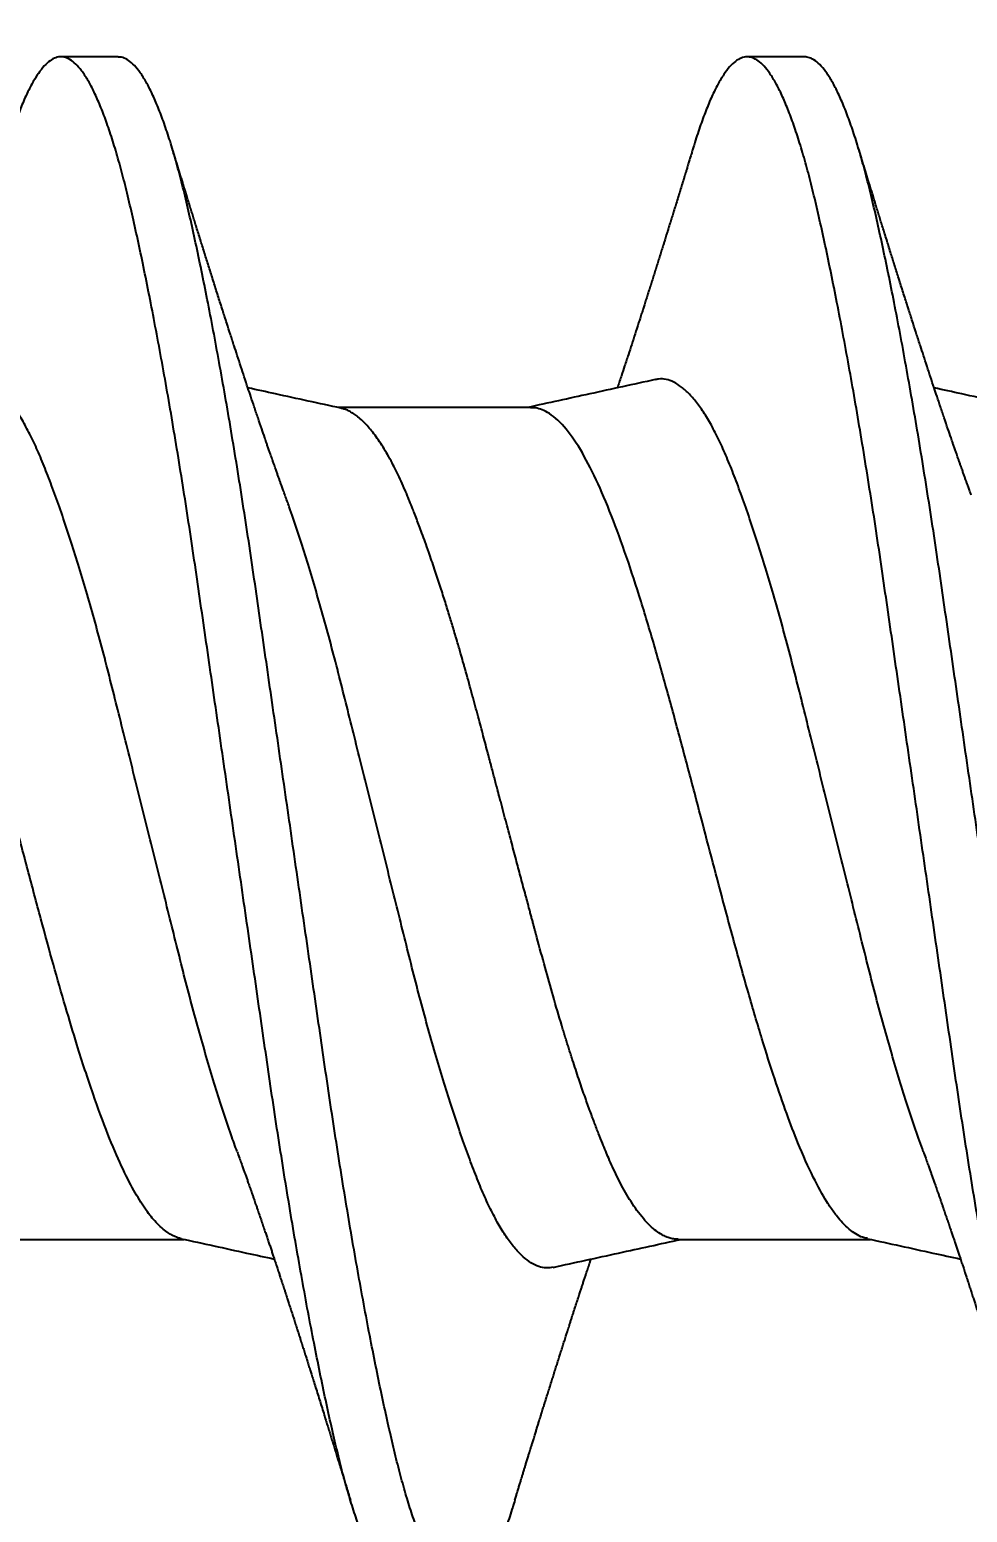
# Model space of a CAD drawing. Header units: millimetres. Extents: x 0.9 to 40.8, y 0.9 to 31.3.
# Drawn here: x 29.089 to 31.535, y 13.148 to 17.016 of the extents above; entities that cross this region are included whole.
import ezdxf

# ---------------------------------------------------------------- set-up
doc = ezdxf.new("R2010")
doc.units = ezdxf.units.MM
doc.header["$LTSCALE"] = 0.14931
doc.linetypes.add('SLD-Solid', pattern=[0])
doc.styles.add('SLDTEXTSTYLE0', font='ARIAL.TTF', dxfattribs={"width": 0.948})
doc.dimstyles.new('SLDDIMSTYLE0', dxfattribs={"dimtxt": 0.460171, "dimasz": 0.460171, "dimexe": 0, "dimexo": 0.0625, "dimgap": 0.115043, "dimtad": 0, "dimtih": 1, "dimtoh": 1, "dimdec": 4, "dimrnd": 1e-09, "dimzin": 12, "dimdsep": 46, "dimtxsty": 'SLDTEXTSTYLE0', "dimsah": 1, "dimcen": 0.09, "dimadec": 0, "dimazin": 3, "dimtfac": 1, "dimtdec": 4, "dimtofl": 0, "dimtmove": 0, "dimatfit": 3, "dimfxl": 0, "dimfrac": 2, "dimtolj": 1, "dimtzin": 12, "dimarcsym": 0})

# ---------------------------------------------------------------- blocks, each defined once
blk = doc.blocks.new('_D_1')
at = {"color": 7, "linetype": 'SLD-Solid', "lineweight": 0}
for p, q in [((21.9754, 18.9196), (21.9754, 20.1754)), ((33.9754, 16.5046), (33.9754, 20.1754)), ((21.9754, 19.9383), (27.0968, 19.9383)), ((33.9754, 19.9383), (28.8526, 19.9383))]:
    blk.add_line(p, q, dxfattribs=at)
at = {"color": 7, "linetype": 'SLD-Solid', "lineweight": 18}
for points in [[(21.9754, 19.9383), (22.4355, 19.8675), (22.4355, 20.0091)], [(33.9754, 19.9383), (33.5152, 20.0091), (33.5152, 19.8675)]]:
    blk.add_solid(points, dxfattribs=at)
at = {"color": 7, "linetype": 'SLD-Solid', "lineweight": 18, "insert": (27.0968, 20.1961), "char_height": 0.47406, "attachment_point": 1, "style": 'SLDTEXTSTYLE0'}
blk.add_mtext('12mm', dxfattribs=at)

msp = doc.modelspace()

# ---------------------------------------------------------------- linework, layer by layer
at = {"color": 7, "linetype": 'SLD-Solid', "lineweight": 25}
for p, q in [((29.32009, 16.94555), (29.17093, 16.94555)), ((31.1101, 16.94555), (30.96093, 16.94555)), ((30.39611, 16.03055), (29.89345, 16.03055)), ((28.99066, 13.86055), (29.49258, 13.86055)), ((30.78066, 13.86055), (31.28258, 13.86055))]:
    msp.add_line(p, q, dxfattribs=at)
for points, knots in [([(30.06594, 12.94605), (30.06481, 12.9459), (30.0588, 12.9451), (30.04782, 12.94916), (30.03279, 12.95854), (30.01753, 12.97409), (30.00209, 12.99524), (29.98654, 13.0221), (29.97095, 13.05456), (29.95538, 13.09247), (29.9399, 13.13565), (29.92458, 13.18388), (29.90949, 13.23689), (29.89465, 13.29441), (29.88012, 13.35642), (29.8653, 13.42297), (29.85022, 13.49419), (29.83491, 13.56991), (29.81944, 13.64985), (29.80388, 13.7337), (29.78828, 13.8211), (29.77273, 13.91169), (29.75728, 14.00505), (29.74201, 14.10076), (29.72697, 14.19837), (29.71221, 14.29758), (29.69767, 14.39849), (29.68278, 14.5012), (29.66764, 14.60577), (29.65228, 14.71178), (29.63679, 14.8188), (29.62121, 14.92637), (29.60562, 15.03403), (29.59008, 15.1413), (29.57467, 15.24772), (29.55945, 15.35286), (29.54446, 15.45626), (29.5298, 15.55779), (29.51519, 15.6576), (29.50024, 15.75578), (29.48504, 15.85222), (29.46965, 15.94646), (29.45413, 16.03808), (29.43854, 16.12667), (29.42296, 16.21182), (29.40745, 16.29319), (29.39207, 16.37045), (29.3769, 16.4433), (29.36198, 16.51151), (29.3474, 16.57513), (29.3327, 16.63424), (29.31768, 16.68888), (29.30244, 16.73884), (29.28701, 16.78385), (29.27146, 16.82367), (29.25587, 16.85808), (29.2403, 16.88695), (29.22481, 16.91015), (29.20948, 16.92764), (29.19437, 16.93941), (29.17951, 16.94551), (29.16498, 16.94601), (29.15019, 16.94093), (29.13512, 16.93018), (29.11982, 16.91372), (29.10436, 16.89154), (29.0888, 16.86368), (29.0732, 16.83029), (29.05765, 16.79129), (29.04356, 16.75161), (29.03473, 16.72268), (29.03101, 16.71048)], [0, 0, 0, 0, 0.0033826, 0.0179274, 0.0325729, 0.0472982, 0.0620822, 0.076903, 0.0917382, 0.1065656, 0.1213628, 0.1361078, 0.1507792, 0.165356, 0.1798458, 0.1944161, 0.2090822, 0.2238233, 0.2386179, 0.2534441, 0.2682795, 0.2831018, 0.2978887, 0.3126183, 0.3272693, 0.3418209, 0.3563154, 0.3709101, 0.3855957, 0.4003514, 0.4151554, 0.4299857, 0.44482, 0.459636, 0.4744114, 0.4891244, 0.5037539, 0.5182792, 0.5327911, 0.5474091, 0.5621131, 0.5768821, 0.5916943, 0.6065276, 0.6213596, 0.636168, 0.6509306, 0.6656259, 0.6802327, 0.6947345, 0.7092728, 0.7239128, 0.7386341, 0.7534152, 0.7682344, 0.7830694, 0.7978978, 0.8126974, 0.8274462, 0.8421225, 0.8567055, 0.871196, 0.88576, 0.9004211, 0.9151584, 0.9299504, 0.9447753, 0.9596108, 0.9744345, 0.9892241, 1, 1, 1, 1]), ([(30.35502, 13.18074), (30.35312, 13.17429), (30.34613, 13.15064), (30.33389, 13.11501), (30.31837, 13.07401), (30.30278, 13.0387), (30.2872, 13.00883), (30.2717, 12.98463), (30.25633, 12.96613), (30.24118, 12.95335), (30.22627, 12.94626), (30.21171, 12.94478), (30.19698, 12.94888), (30.18195, 12.95862), (30.16669, 12.97407), (30.15125, 12.99525), (30.13571, 13.02211), (30.12011, 13.05457), (30.10454, 13.09248), (30.08907, 13.13567), (30.07375, 13.1839), (30.05865, 13.23691), (30.04381, 13.29442), (30.02928, 13.35643), (30.01446, 13.42299), (29.99938, 13.49422), (29.98407, 13.56993), (29.9686, 13.64987), (29.95304, 13.73372), (29.93745, 13.82113), (29.92189, 13.91172), (29.90645, 14.00508), (29.89117, 14.10079), (29.87613, 14.1984), (29.86138, 14.29761), (29.84683, 14.39852), (29.83194, 14.50123), (29.8168, 14.6058), (29.80145, 14.71181), (29.78595, 14.81884), (29.77037, 14.92641), (29.75478, 15.03406), (29.73925, 15.14133), (29.72383, 15.24776), (29.70861, 15.35289), (29.69363, 15.45629), (29.67897, 15.55782), (29.66435, 15.65763), (29.6494, 15.75581), (29.6342, 15.85225), (29.61881, 15.94649), (29.60329, 16.03811), (29.5877, 16.12669), (29.57212, 16.21185), (29.55661, 16.29322), (29.54123, 16.37047), (29.52607, 16.44332), (29.51114, 16.51153), (29.49657, 16.57515), (29.48186, 16.63426), (29.46685, 16.68889), (29.4516, 16.73886), (29.43617, 16.78387), (29.42062, 16.82368), (29.40503, 16.85809), (29.38946, 16.88696), (29.37398, 16.91015), (29.35864, 16.92769), (29.34353, 16.93926), (29.33069, 16.94517), (29.32295, 16.94496), (29.32009, 16.94488)], [0, 0, 0, 0, 0.0055314, 0.0203033, 0.0351171, 0.0499507, 0.0647816, 0.0795877, 0.0943467, 0.109037, 0.1236376, 0.1381351, 0.1526797, 0.1673249, 0.18205, 0.1968337, 0.2116542, 0.2264892, 0.2413163, 0.2561132, 0.270858, 0.285529, 0.3001056, 0.314595, 0.3291651, 0.343831, 0.3585718, 0.3733662, 0.3881921, 0.4030272, 0.4178492, 0.4326358, 0.4473652, 0.4620159, 0.4765672, 0.4910614, 0.5056558, 0.5203412, 0.5350966, 0.5499004, 0.5647305, 0.5795645, 0.5943802, 0.6091553, 0.623868, 0.6384972, 0.6530222, 0.6675339, 0.6821516, 0.6968554, 0.7116241, 0.7264361, 0.7412691, 0.7561008, 0.7709089, 0.7856713, 0.8003662, 0.8149727, 0.8294742, 0.8440123, 0.8586521, 0.8733731, 0.888154, 0.9029729, 0.9178076, 0.9326358, 0.9474351, 0.9621836, 0.9768596, 0.9914422, 1, 1, 1, 1]), ([(31.85593, 12.94584), (31.85165, 12.94614), (31.84247, 12.94678), (31.82811, 12.95462), (31.81293, 12.96794), (31.79755, 12.98713), (31.78203, 13.01199), (31.76645, 13.04249), (31.75086, 13.07849), (31.73535, 13.11984), (31.71996, 13.16632), (31.70478, 13.21768), (31.68984, 13.27362), (31.67525, 13.33404), (31.66056, 13.39898), (31.64556, 13.46856), (31.63033, 13.54272), (31.61491, 13.62121), (31.59937, 13.70372), (31.58378, 13.78991), (31.5682, 13.87942), (31.55271, 13.97185), (31.53737, 14.06678), (31.52224, 14.16377), (31.50737, 14.26241), (31.49283, 14.36271), (31.47806, 14.46477), (31.463, 14.56872), (31.44772, 14.67427), (31.43226, 14.78099), (31.4167, 14.88842), (31.40111, 14.9961), (31.38555, 15.10356), (31.37009, 15.21033), (31.35479, 15.31597), (31.33972, 15.42003), (31.32492, 15.5222), (31.31039, 15.62261), (31.29554, 15.72135), (31.28043, 15.81845), (31.26509, 15.91352), (31.24961, 16.00611), (31.23404, 16.09581), (31.21844, 16.18222), (31.2029, 16.26496), (31.18747, 16.3437), (31.17222, 16.41814), (31.15721, 16.48801), (31.1425, 16.55322), (31.12793, 16.61392), (31.113, 16.67013), (31.09784, 16.72178), (31.08246, 16.76857), (31.06695, 16.81024), (31.05137, 16.84658), (31.03578, 16.87741), (31.02026, 16.90262), (31.00486, 16.92213), (30.98967, 16.93592), (30.97471, 16.944), (30.9601, 16.94647), (30.94544, 16.94336), (30.93046, 16.93462), (30.91523, 16.92018), (30.89982, 16.90001), (30.88429, 16.87415), (30.8687, 16.84265), (30.85312, 16.8058), (30.83763, 16.7631), (30.82692, 16.73127), (30.82144, 16.71229), (30.82102, 16.71086)], [0, 0, 0, 0, 0.0128013, 0.02741364, 0.04211331, 0.05687918, 0.07168955, 0.08652228, 0.10135503, 0.11616547, 0.13093147, 0.1456313, 0.16024385, 0.17475049, 0.18928229, 0.20391703, 0.21863419, 0.23341251, 0.24823014, 0.26306488, 0.27789439, 0.29269636, 0.30744872, 0.3221299, 0.33671893, 0.35121116, 0.36576897, 0.38042498, 0.39515847, 0.40994801, 0.42477167, 0.4396072, 0.45443223, 0.4692245, 0.48396204, 0.49862339, 0.51318779, 0.52767836, 0.54226109, 0.55693722, 0.57168585, 0.5864854, 0.60131387, 0.61614894, 0.63096826, 0.64574961, 0.66047113, 0.67511151, 0.68965018, 0.70415184, 0.71875839, 0.73345348, 0.74821604, 0.7630244, 0.77785643, 0.7926898, 0.80750218, 0.8222714, 0.83697573, 0.851594, 0.86610626, 0.88063136, 0.89526059, 0.90997347, 0.92474878, 0.9395647, 0.95439906, 0.9692295, 0.98403371, 0.9987896, 1, 1, 1, 1]), ([(32.145, 13.18008), (32.1449, 13.17972), (32.13973, 13.16177), (32.12934, 13.13079), (32.11386, 13.08772), (32.09828, 13.05056), (32.08269, 13.01871), (32.06715, 12.99251), (32.05173, 12.972), (32.03649, 12.9572), (32.02149, 12.94812), (32.00681, 12.94467), (31.99222, 12.94679), (31.97728, 12.95453), (31.9621, 12.96797), (31.94671, 12.98713), (31.9312, 13.012), (31.91561, 13.04249), (31.90003, 13.0785), (31.88451, 13.11985), (31.86912, 13.16633), (31.85394, 13.21769), (31.839, 13.27363), (31.82441, 13.33405), (31.80973, 13.39899), (31.79473, 13.46858), (31.77949, 13.54274), (31.76407, 13.62122), (31.74853, 13.70373), (31.73294, 13.78993), (31.71737, 13.87944), (31.70188, 13.97187), (31.68653, 14.0668), (31.67141, 14.16379), (31.65653, 14.26243), (31.642, 14.36273), (31.62722, 14.46479), (31.61216, 14.56874), (31.59688, 14.6743), (31.58142, 14.78102), (31.56587, 14.88845), (31.55027, 14.99612), (31.53471, 15.10358), (31.51925, 15.21036), (31.50395, 15.31599), (31.48888, 15.42006), (31.47409, 15.52222), (31.45956, 15.62263), (31.4447, 15.72137), (31.42959, 15.81847), (31.41426, 15.91354), (31.39877, 16.00613), (31.3832, 16.09583), (31.36761, 16.18224), (31.35206, 16.26498), (31.33663, 16.34372), (31.32139, 16.41815), (31.30637, 16.48802), (31.29166, 16.55324), (31.27709, 16.61393), (31.26216, 16.67015), (31.247, 16.72179), (31.23162, 16.76858), (31.21611, 16.81025), (31.20053, 16.84658), (31.18494, 16.87742), (31.16942, 16.90262), (31.15403, 16.92216), (31.13883, 16.93584), (31.12416, 16.94413), (31.11468, 16.94499), (31.1101, 16.9454)], [0, 0, 0, 0, 0.00030358, 0.01505605, 0.02985816, 0.04468787, 0.05952285, 0.07434076, 0.0891194, 0.10383693, 0.11847208, 0.13300432, 0.147511, 0.16212359, 0.17682349, 0.1915896, 0.2064002, 0.22123315, 0.23606613, 0.25087679, 0.265643, 0.28034304, 0.29495579, 0.30946263, 0.32399467, 0.33862965, 0.35334706, 0.36812561, 0.38294347, 0.39777844, 0.41260817, 0.42741035, 0.44216293, 0.45684431, 0.47143354, 0.48592598, 0.50048404, 0.51514029, 0.52987402, 0.54466379, 0.55948769, 0.57432344, 0.58914869, 0.60394117, 0.61867892, 0.63334048, 0.64790507, 0.66239587, 0.67697885, 0.69165522, 0.70640408, 0.72120387, 0.73603256, 0.75086786, 0.7656874, 0.78046896, 0.79519069, 0.80983127, 0.82437013, 0.83887204, 0.85347883, 0.86817416, 0.88293696, 0.89774555, 0.91257781, 0.9274114, 0.94222399, 0.95699343, 0.97169796, 0.98631644, 1, 1, 1, 1]), ([(29.75555, 15.80186), (29.75395, 15.80626), (29.75107, 15.81422), (29.7472, 15.82495), (29.74407, 15.83368), (29.74128, 15.84148), (29.73845, 15.84939), (29.73543, 15.8579), (29.73255, 15.866), (29.72994, 15.87339), (29.7274, 15.88059), (29.72476, 15.88808), (29.72213, 15.89558), (29.71973, 15.90243), (29.71718, 15.90972), (29.71421, 15.91826), (29.71095, 15.92761), (29.70787, 15.9365), (29.70519, 15.94428), (29.7008, 15.957), (29.69406, 15.97666), (29.68487, 16.00364), (29.67538, 16.03174), (29.66661, 16.05793), (29.6579, 16.08409), (29.64925, 16.11026), (29.64, 16.13837), (29.63118, 16.16533), (29.62213, 16.19312), (29.61309, 16.22101), (29.6048, 16.24669), (29.59808, 16.26763), (29.59258, 16.28479), (29.58725, 16.30147), (29.5817, 16.3189), (29.57627, 16.33597), (29.57067, 16.35363), (29.56521, 16.3709), (29.5598, 16.38805), (29.55467, 16.40435), (29.54968, 16.42025), (29.54462, 16.43637), (29.53969, 16.45214), (29.53455, 16.4686), (29.52961, 16.48446), (29.52468, 16.50034), (29.52011, 16.51506), (29.51578, 16.52903), (29.51156, 16.54267), (29.50711, 16.55711), (29.50265, 16.57156), (29.49852, 16.58499), (29.49461, 16.5977), (29.4911, 16.60916), (29.48743, 16.62111), (29.48401, 16.63229), (29.48039, 16.64414), (29.47735, 16.65408), (29.47485, 16.66227), (29.47283, 16.66889), (29.47056, 16.67634), (29.46776, 16.68554), (29.46417, 16.69737), (29.46148, 16.7062), (29.46, 16.71109)], [0, 0, 0, 0, 0.0148306, 0.0268601, 0.0360753, 0.0441602, 0.0530257, 0.062638, 0.0726743, 0.0801563, 0.0872474, 0.0966569, 0.1052568, 0.1123136, 0.1194435, 0.1294301, 0.1405634, 0.1503883, 0.1589037, 0.1665229, 0.1928432, 0.2238917, 0.2556062, 0.285318, 0.3099853, 0.341769, 0.3719556, 0.4040256, 0.431482, 0.4643361, 0.4965689, 0.5165451, 0.5335904, 0.5532811, 0.5716532, 0.5910738, 0.6095763, 0.629808, 0.6479236, 0.6659999, 0.683378, 0.7001339, 0.7189179, 0.7351272, 0.7541026, 0.7708772, 0.7871392, 0.8022687, 0.8165909, 0.8317625, 0.8494831, 0.8637906, 0.8756292, 0.8909792, 0.9012129, 0.9145996, 0.9274524, 0.9398708, 0.9469928, 0.9541321, 0.9614685, 0.9712612, 0.9841029, 1, 1, 1, 1]), ([(30.82103, 16.71109), (30.81987, 16.70728), (30.81778, 16.70039), (30.81496, 16.69112), (30.81267, 16.68359), (30.81073, 16.67722), (30.80895, 16.67139), (30.80719, 16.66559), (30.80507, 16.65866), (30.80271, 16.65093), (30.80031, 16.64305), (30.79801, 16.63552), (30.79487, 16.62527), (30.79087, 16.61223), (30.78602, 16.5964), (30.78099, 16.58006), (30.77613, 16.56426), (30.7717, 16.5499), (30.7677, 16.53696), (30.76371, 16.52407), (30.75971, 16.51115), (30.75629, 16.50014), (30.75342, 16.4909), (30.75112, 16.48353), (30.74896, 16.47659), (30.74679, 16.46962), (30.74448, 16.4622), (30.74216, 16.45479), (30.7392, 16.44532), (30.73559, 16.43376), (30.73119, 16.41972), (30.72676, 16.40562), (30.72238, 16.39169), (30.71797, 16.3777), (30.7136, 16.36388), (30.7092, 16.34998), (30.70501, 16.33678), (30.70092, 16.3239), (30.69697, 16.3115), (30.69312, 16.29941), (30.68937, 16.28768), (30.68554, 16.27573), (30.68167, 16.26366), (30.67593, 16.24577), (30.66865, 16.22321), (30.6597, 16.19558), (30.65065, 16.16777), (30.64183, 16.14081), (30.63422, 16.11767), (30.62837, 16.09994), (30.62472, 16.08891), (30.62275, 16.08298), (30.6224, 16.08193)], [0, 0, 0, 0, 0.0179306, 0.0324933, 0.0437463, 0.0534765, 0.0625583, 0.0712776, 0.0808124, 0.095275, 0.1078401, 0.11807, 0.1308444, 0.15628, 0.1797361, 0.2057047, 0.2336036, 0.2545091, 0.2737234, 0.2948943, 0.315633, 0.334975, 0.3471519, 0.3594669, 0.3699399, 0.380128, 0.3925267, 0.4052103, 0.4153421, 0.4375416, 0.4601471, 0.4821598, 0.5046149, 0.5264987, 0.548814, 0.5704939, 0.592829, 0.6118421, 0.6320185, 0.6520905, 0.6696631, 0.6881252, 0.7093235, 0.7274953, 0.7738885, 0.8175216, 0.8604205, 0.9077206, 0.9477796, 0.9717961, 0.9949876, 1, 1, 1, 1]), ([(31.54555, 15.80186), (31.54395, 15.80626), (31.54107, 15.81422), (31.5372, 15.82495), (31.53407, 15.83368), (31.53128, 15.84148), (31.52845, 15.84939), (31.52543, 15.8579), (31.52255, 15.866), (31.51994, 15.87339), (31.5174, 15.88059), (31.51476, 15.88808), (31.51213, 15.89558), (31.50973, 15.90243), (31.50718, 15.90972), (31.50421, 15.91826), (31.50095, 15.92761), (31.49787, 15.9365), (31.49519, 15.94428), (31.4908, 15.957), (31.48406, 15.97666), (31.47487, 16.00364), (31.46538, 16.03174), (31.45661, 16.05793), (31.4479, 16.08409), (31.43925, 16.11026), (31.43, 16.13837), (31.42118, 16.16533), (31.41213, 16.19312), (31.40309, 16.22101), (31.3948, 16.24669), (31.38808, 16.26763), (31.38258, 16.28479), (31.37725, 16.30147), (31.3717, 16.3189), (31.36627, 16.33597), (31.36067, 16.35363), (31.35521, 16.3709), (31.3498, 16.38805), (31.34467, 16.40435), (31.33968, 16.42025), (31.33462, 16.43637), (31.32969, 16.45214), (31.32455, 16.4686), (31.31961, 16.48446), (31.31468, 16.50034), (31.31011, 16.51506), (31.30578, 16.52903), (31.30156, 16.54267), (31.29711, 16.55711), (31.29265, 16.57156), (31.28852, 16.58499), (31.28461, 16.5977), (31.2811, 16.60916), (31.27743, 16.62111), (31.27401, 16.63229), (31.27039, 16.64414), (31.26735, 16.65408), (31.26485, 16.66227), (31.26283, 16.66889), (31.26056, 16.67634), (31.25776, 16.68554), (31.25417, 16.69737), (31.25148, 16.7062), (31.25, 16.71109)], [0, 0, 0, 0, 0.01483061, 0.02686014, 0.03607526, 0.04416015, 0.0530257, 0.06263805, 0.07267427, 0.0801563, 0.0872474, 0.09665685, 0.10525676, 0.11231358, 0.11944355, 0.12943012, 0.14056341, 0.15038829, 0.15890371, 0.16652289, 0.19284321, 0.22389175, 0.25560621, 0.28531804, 0.30998529, 0.34176895, 0.37195565, 0.40402555, 0.43148201, 0.46433608, 0.49656893, 0.51654513, 0.53359045, 0.55328106, 0.57165321, 0.59107381, 0.60957631, 0.62980799, 0.64792356, 0.6659999, 0.68337801, 0.70013394, 0.71891789, 0.73512725, 0.75410262, 0.77087717, 0.78713921, 0.80226868, 0.81659093, 0.83176255, 0.84948313, 0.86379063, 0.87562922, 0.89097916, 0.90121291, 0.91459963, 0.92745238, 0.93987083, 0.94699278, 0.95413213, 0.96146852, 0.97126123, 0.98410294, 1, 1, 1, 1]), ([(29.63051, 14.08947), (29.6253, 14.10391), (29.61331, 14.13714), (29.59424, 14.19416), (29.57349, 14.25933), (29.55272, 14.32818), (29.5321, 14.39999), (29.51179, 14.47423), (29.49189, 14.55036), (29.47248, 14.62835), (29.45256, 14.70805), (29.43223, 14.78947), (29.41159, 14.87208), (29.39082, 14.95525), (29.37006, 15.03835), (29.34949, 15.12074), (29.32924, 15.20179), (29.30945, 15.28109), (29.29001, 15.35866), (29.27, 15.43436), (29.2496, 15.50809), (29.22893, 15.57926), (29.20815, 15.6473), (29.18742, 15.71169), (29.16689, 15.77194), (29.1467, 15.82766), (29.12703, 15.8787), (29.10752, 15.92508), (29.08742, 15.96671), (29.06697, 16.00344), (29.04627, 16.03488), (29.02549, 16.06078), (29.00477, 16.0809), (28.9843, 16.0952), (28.96418, 16.1034), (28.94665, 16.10626), (28.93557, 16.10388), (28.93103, 16.10291)], [0, 0, 0, 0, 0.0224146, 0.0515875, 0.0808493, 0.1101161, 0.1393041, 0.1683306, 0.1971161, 0.2256831, 0.2544842, 0.283522, 0.3127167, 0.3419855, 0.3712445, 0.4004099, 0.4293995, 0.4581345, 0.4867145, 0.515563, 0.5446344, 0.5738482, 0.6031214, 0.6323699, 0.6615102, 0.6904605, 0.7191427, 0.7477552, 0.7766487, 0.8057512, 0.8349815, 0.8642565, 0.8934919, 0.9226046, 0.9515132, 0.9801414, 1, 1, 1, 1]), ([(30.72107, 16.10352), (30.66417, 16.09107), (30.55301, 16.06675), (30.44184, 16.04243), (30.38758, 16.03055)], [0, 0, 0, 0, 0.5118628, 1, 1, 1, 1]), ([(31.42051, 14.08918), (31.42047, 14.0893), (31.41373, 14.10728), (31.39999, 14.1472), (31.37937, 14.20902), (31.35859, 14.27529), (31.33784, 14.34484), (31.31728, 14.41729), (31.29705, 14.492), (31.2773, 14.56857), (31.25784, 14.64698), (31.2378, 14.7271), (31.21739, 14.80885), (31.19671, 14.89165), (31.17592, 14.97486), (31.15519, 15.05785), (31.13469, 15.13998), (31.11452, 15.22062), (31.09489, 15.29953), (31.07534, 15.37666), (31.05522, 15.45193), (31.03475, 15.52511), (31.01404, 15.59559), (30.99326, 15.66282), (30.97255, 15.72627), (30.9521, 15.78549), (30.93201, 15.84009), (30.91249, 15.89005), (30.89282, 15.93531), (30.87264, 15.97582), (30.85211, 16.01133), (30.83137, 16.04149), (30.81059, 16.06605), (30.78992, 16.08478), (30.76953, 16.09772), (30.7495, 16.10445), (30.73363, 16.10621), (30.72404, 16.10362), (30.72102, 16.1028)], [0, 0, 0, 0, 0.00019068, 0.02924089, 0.05844311, 0.08771458, 0.11697126, 0.14612939, 0.17510702, 0.20382546, 0.23241497, 0.26127976, 0.2903627, 0.31958321, 0.34885818, 0.37810353, 0.40723569, 0.43617319, 0.46483806, 0.49346665, 0.52237563, 0.55148879, 0.58072499, 0.61000086, 0.63923226, 0.66833591, 0.69723086, 0.72584466, 0.75452712, 0.78347787, 0.81261872, 0.84186802, 0.87114214, 0.90035701, 0.92942963, 0.95827961, 0.98686067, 1, 1, 1, 1]), ([(29.90135, 16.02882), (29.84445, 16.04127), (29.76354, 16.05897), (29.68263, 16.07668), (29.65863, 16.08193)], [0, 0, 0, 0, 0.7032829, 1, 1, 1, 1]), ([(31.69136, 16.02882), (31.63446, 16.04127), (31.55355, 16.05897), (31.47264, 16.07668), (31.44863, 16.08193)], [0, 0, 0, 0, 0.7032555, 1, 1, 1, 1]), ([(29.48474, 13.86226), (29.47906, 13.86385), (29.4657, 13.86758), (29.44263, 13.88166), (29.41672, 13.90583), (29.3889, 13.94163), (29.36001, 13.98844), (29.32784, 14.05214), (29.29237, 14.13551), (29.25361, 14.24092), (29.21669, 14.35419), (29.18228, 14.46852), (29.15095, 14.57823), (29.11815, 14.6978), (29.08389, 14.8262), (29.04816, 14.9619), (29.02015, 15.06812), (29.00116, 15.13925), (28.99166, 15.17463), (28.98294, 15.20687), (28.97422, 15.23887), (28.96551, 15.2706), (28.9568, 15.30202), (28.94083, 15.35901), (28.9176, 15.43978), (28.88714, 15.54012), (28.8567, 15.63371), (28.82627, 15.71946), (28.79586, 15.7964), (28.76547, 15.86364), (28.7351, 15.92045), (28.70474, 15.9661), (28.6744, 16.00037), (28.64407, 16.0217), (28.62091, 16.03128), (28.60786, 16.02964), (28.6049, 16.02927)], [0, 0, 0, 0, 0.0194989, 0.045881, 0.0788831, 0.1079842, 0.1408088, 0.1773558, 0.2176242, 0.2616127, 0.3093199, 0.3432079, 0.3787504, 0.4159471, 0.4547978, 0.4953022, 0.5374601, 0.5500267, 0.5599166, 0.5698065, 0.5796962, 0.5895858, 0.5994753, 0.6093648, 0.6439628, 0.6785596, 0.7131551, 0.7477494, 0.7823424, 0.8169342, 0.8515247, 0.8861139, 0.9207019, 0.9552886, 0.9898741, 1, 1, 1, 1]), ([(30.78066, 13.86068), (30.7791, 13.86066), (30.77424, 13.8606), (30.76552, 13.86194), (30.75407, 13.8651), (30.74118, 13.87082), (30.72686, 13.87968), (30.71111, 13.89243), (30.69444, 13.90934), (30.67774, 13.92977), (30.66194, 13.95236), (30.64731, 13.97606), (30.6338, 14.00034), (30.62141, 14.02466), (30.61012, 14.04852), (30.6005, 14.07033), (30.5917, 14.09116), (30.5829, 14.11247), (30.57293, 14.13745), (30.56177, 14.16642), (30.54943, 14.19969), (30.53589, 14.2376), (30.52117, 14.28047), (30.50961, 14.31542), (30.50165, 14.34009), (30.49765, 14.35262), (30.49363, 14.36534), (30.4896, 14.37826), (30.48554, 14.39137), (30.48147, 14.40468), (30.47111, 14.43889), (30.45515, 14.49331), (30.43352, 14.57035), (30.41891, 14.62434), (30.41052, 14.65578), (30.40845, 14.66349), (30.40624, 14.67173), (30.40389, 14.68051), (30.40138, 14.68983), (30.39874, 14.69969), (30.39594, 14.7101), (30.39065, 14.72985), (30.3824, 14.76062), (30.37126, 14.80234), (30.35926, 14.84736), (30.34651, 14.89529), (30.33261, 14.94756), (30.32265, 14.98495), (30.31701, 15.00606), (30.31607, 15.0096), (30.31509, 15.01328), (30.31408, 15.0171), (30.31303, 15.02106), (30.31194, 15.02517), (30.31081, 15.02941), (30.30733, 15.04256), (30.3014, 15.06503), (30.29266, 15.09818), (30.28252, 15.13658), (30.27059, 15.18154), (30.25678, 15.23319), (30.24148, 15.28968), (30.23079, 15.32848), (30.22518, 15.34859), (30.22516, 15.34868), (30.22512, 15.34881), (30.22506, 15.34905), (30.22494, 15.34948), (30.22471, 15.35027), (30.2243, 15.35175), (30.22351, 15.35458), (30.22192, 15.36023), (30.21851, 15.37226), (30.21258, 15.39292), (30.20395, 15.42254), (30.19399, 15.45609), (30.18318, 15.49172), (30.17176, 15.52851), (30.15906, 15.56832), (30.14509, 15.61071), (30.13222, 15.64819), (30.12123, 15.67907), (30.11288, 15.70193), (30.10552, 15.7216), (30.09862, 15.73966), (30.09244, 15.75553), (30.08723, 15.76869), (30.0836, 15.7779), (30.08096, 15.7847), (30.07864, 15.79053), (30.07633, 15.79629), (30.07401, 15.80199), (30.07167, 15.80763), (30.06643, 15.82011), (30.0553, 15.84555), (30.03683, 15.88341), (30.01401, 15.92385), (29.99021, 15.9595), (29.9664, 15.98822), (29.94709, 16.00574), (29.93248, 16.01581), (29.92276, 16.02129), (29.91359, 16.02528), (29.9065, 16.02771), (29.90248, 16.0285), (29.90131, 16.02873)], [0, 0, 0, 0, 0.0054861, 0.0171073, 0.0302623, 0.0449513, 0.0611741, 0.0789307, 0.098221, 0.1173309, 0.1350523, 0.1515973, 0.1669658, 0.1811579, 0.1941735, 0.2060127, 0.2148582, 0.2249896, 0.236407, 0.2491103, 0.2630996, 0.2783748, 0.2949358, 0.3127826, 0.3172467, 0.3217392, 0.3262601, 0.3308095, 0.3353873, 0.3399935, 0.3446282, 0.3706213, 0.3945573, 0.4191791, 0.4214026, 0.423787, 0.4263323, 0.4290383, 0.4319052, 0.434933, 0.4381215, 0.441471, 0.4530443, 0.4662061, 0.4793001, 0.4936605, 0.509287, 0.5261798, 0.5271965, 0.5282559, 0.5293578, 0.5305023, 0.5316894, 0.5329191, 0.5341914, 0.5355063, 0.5447465, 0.5544188, 0.5654326, 0.5795764, 0.5954523, 0.6130603, 0.6324002, 0.6324272, 0.6324486, 0.6324868, 0.6325554, 0.6326793, 0.6329046, 0.63332, 0.6341034, 0.6356351, 0.6387936, 0.645784, 0.6558285, 0.6681081, 0.6795412, 0.6924047, 0.7066985, 0.7224225, 0.7395768, 0.7500785, 0.7594864, 0.7678004, 0.7750205, 0.7829456, 0.7889261, 0.7929619, 0.7957115, 0.7984616, 0.8012123, 0.8039636, 0.8067154, 0.8094679, 0.8224506, 0.8456635, 0.8724835, 0.8993031, 0.9261223, 0.9529412, 0.9645494, 0.9755839, 0.9860447, 0.9959318, 1, 1, 1, 1]), ([(31.27446, 13.86372), (31.2701, 13.86422), (31.25986, 13.86539), (31.24394, 13.87421), (31.22659, 13.8866), (31.21053, 13.90213), (31.19744, 13.91749), (31.18708, 13.93115), (31.17815, 13.9439), (31.16026, 13.97149), (31.13197, 14.02291), (31.09698, 14.10169), (31.0634, 14.18927), (31.03208, 14.27984), (30.99871, 14.38513), (30.9633, 14.50523), (30.92585, 14.63958), (30.88988, 14.77383), (30.8557, 14.90366), (30.8236, 15.02609), (30.79034, 15.15178), (30.75595, 15.27882), (30.7204, 15.40498), (30.68371, 15.52772), (30.64586, 15.64421), (30.60688, 15.75141), (30.56674, 15.84608), (30.52545, 15.92496), (30.48302, 15.98472), (30.44841, 16.01475), (30.422, 16.02667), (30.40744, 16.03054), (30.39879, 16.03014), (30.39611, 16.03002)], [0, 0, 0, 0, 0.014676, 0.0344749, 0.0542655, 0.0740477, 0.0897822, 0.0996612, 0.1099611, 0.1206817, 0.1614946, 0.2074522, 0.240965, 0.276766, 0.314855, 0.3552314, 0.3978948, 0.4428447, 0.4780699, 0.5145822, 0.5523815, 0.5914675, 0.6318401, 0.6734993, 0.7164448, 0.7606765, 0.8061942, 0.8529978, 0.9010871, 0.9504618, 0.9705875, 0.9909193, 1, 1, 1, 1]), ([(30.45497, 13.78778), (30.44895, 13.78685), (30.4364, 13.7849), (30.4172, 13.78908), (30.39699, 13.79871), (30.37645, 13.81438), (30.3557, 13.83585), (30.33492, 13.86306), (30.31426, 13.89577), (30.29389, 13.93367), (30.2739, 13.97641), (30.25448, 14.02389), (30.23465, 14.076), (30.21439, 14.13281), (30.19379, 14.19407), (30.17303, 14.25935), (30.15226, 14.32817), (30.13164, 14.39999), (30.11133, 14.47422), (30.09144, 14.55035), (30.07203, 14.62835), (30.0521, 14.70805), (30.03177, 14.78947), (30.01114, 14.87208), (29.99037, 14.95525), (29.96961, 15.03835), (29.94903, 15.12073), (29.92878, 15.20178), (29.90899, 15.28108), (29.88956, 15.35866), (29.86954, 15.43436), (29.84915, 15.50809), (29.82848, 15.57925), (29.8077, 15.64733), (29.78697, 15.71155), (29.76954, 15.76315), (29.75915, 15.79156), (29.75553, 15.80148)], [0, 0, 0, 0, 0.0264902, 0.0551899, 0.0841533, 0.1133022, 0.1425546, 0.1718269, 0.2010351, 0.2300962, 0.2589301, 0.287504, 0.3162557, 0.3452577, 0.3744308, 0.4036929, 0.43296, 0.4621482, 0.4911749, 0.5199607, 0.5485279, 0.5773293, 0.6063674, 0.6355622, 0.6648313, 0.6940906, 0.7232562, 0.7522461, 0.7809814, 0.8095616, 0.8384103, 0.8674819, 0.896696, 0.9259694, 0.9552182, 0.9843587, 1, 1, 1, 1]), ([(29.63048, 14.08924), (29.6325, 14.08367), (29.63622, 14.07341), (29.64129, 14.05928), (29.6455, 14.04752), (29.64897, 14.0378), (29.6522, 14.02871), (29.65542, 14.01962), (29.65909, 14.00922), (29.66253, 13.99943), (29.66553, 13.99088), (29.66783, 13.9843), (29.67013, 13.97771), (29.67269, 13.97036), (29.67534, 13.96273), (29.67784, 13.95552), (29.68034, 13.94827), (29.68365, 13.9387), (29.68759, 13.92723), (29.69209, 13.91409), (29.69654, 13.90104), (29.70095, 13.88803), (29.70501, 13.87605), (29.70883, 13.86473), (29.71253, 13.85372), (29.71624, 13.84268), (29.71971, 13.83228), (29.72254, 13.82381), (29.72465, 13.81746), (29.72629, 13.81252), (29.72813, 13.807), (29.73023, 13.80064), (29.73223, 13.7946), (29.73402, 13.78919), (29.73581, 13.78376), (29.7378, 13.77773), (29.7397, 13.77197), (29.74139, 13.76684), (29.74317, 13.76143), (29.74536, 13.75474), (29.7478, 13.74731), (29.75012, 13.74022), (29.75231, 13.73355), (29.75457, 13.72664), (29.75757, 13.71743), (29.76092, 13.70713), (29.76478, 13.69528), (29.76854, 13.68366), (29.77274, 13.67069), (29.77685, 13.65796), (29.78114, 13.64465), (29.78509, 13.63239), (29.78937, 13.61904), (29.79318, 13.60715), (29.7973, 13.59427), (29.80107, 13.58246), (29.8053, 13.56916), (29.80922, 13.55682), (29.81318, 13.54434), (29.81702, 13.53222), (29.82077, 13.52037), (29.82469, 13.50793), (29.82897, 13.49434), (29.83404, 13.47823), (29.83963, 13.46041), (29.84518, 13.44269), (29.85078, 13.42473), (29.85627, 13.40712), (29.86137, 13.39072), (29.86591, 13.37608), (29.86996, 13.36298), (29.87402, 13.34986), (29.87816, 13.33646), (29.88231, 13.32302), (29.88663, 13.30896), (29.89062, 13.29598), (29.89413, 13.28458), (29.89698, 13.27526), (29.89937, 13.26748), (29.90166, 13.25998), (29.90411, 13.25197), (29.90681, 13.24313), (29.9094, 13.23466), (29.91167, 13.22722), (29.9137, 13.22055), (29.91594, 13.21321), (29.91864, 13.20433), (29.92207, 13.19307), (29.92462, 13.18467), (29.92603, 13.18002)], [0, 0, 0, 0, 0.0187562, 0.0345332, 0.0474655, 0.0582827, 0.067156, 0.0778797, 0.088703, 0.1018881, 0.1104248, 0.1171272, 0.1238409, 0.1324514, 0.1415803, 0.1491765, 0.1563807, 0.1656303, 0.1809366, 0.1943459, 0.2091029, 0.2240533, 0.2372597, 0.2486116, 0.2613622, 0.2734864, 0.284941, 0.2955527, 0.3013274, 0.3057554, 0.3117141, 0.3194995, 0.3266806, 0.3316934, 0.3376709, 0.3448716, 0.351854, 0.3568831, 0.3619635, 0.3698983, 0.3792014, 0.3867337, 0.3935063, 0.4013892, 0.4097564, 0.4241227, 0.4356277, 0.4491124, 0.4626785, 0.4786431, 0.4912968, 0.5067668, 0.5192018, 0.5354796, 0.5460298, 0.5617415, 0.5744771, 0.5898827, 0.6024505, 0.6155733, 0.6297823, 0.6414563, 0.6564809, 0.6744647, 0.6944126, 0.7149649, 0.7326234, 0.7533004, 0.7726791, 0.7863322, 0.8012126, 0.8155193, 0.8292519, 0.8450236, 0.8594337, 0.8751726, 0.8873928, 0.8966753, 0.9055859, 0.912761, 0.9211439, 0.9317152, 0.9415724, 0.9487379, 0.9559569, 0.9633088, 0.9726589, 0.9848874, 1, 1, 1, 1]), ([(31.42048, 14.08924), (31.4225, 14.08367), (31.42622, 14.07341), (31.43129, 14.05928), (31.4355, 14.04752), (31.43897, 14.0378), (31.4422, 14.02871), (31.44542, 14.01962), (31.44909, 14.00922), (31.45253, 13.99943), (31.45553, 13.99088), (31.45783, 13.9843), (31.46013, 13.97771), (31.46269, 13.97036), (31.46534, 13.96273), (31.46784, 13.95552), (31.47034, 13.94827), (31.47365, 13.9387), (31.47759, 13.92723), (31.48209, 13.91409), (31.48654, 13.90104), (31.49095, 13.88803), (31.49501, 13.87605), (31.49883, 13.86473), (31.50253, 13.85372), (31.50624, 13.84268), (31.50971, 13.83228), (31.51254, 13.82381), (31.51465, 13.81746), (31.51629, 13.81252), (31.51813, 13.807), (31.52023, 13.80064), (31.52223, 13.7946), (31.52402, 13.78919), (31.52581, 13.78376), (31.5278, 13.77773), (31.5297, 13.77197), (31.53139, 13.76684), (31.53317, 13.76143), (31.53536, 13.75474), (31.5378, 13.74731), (31.54012, 13.74022), (31.54231, 13.73355), (31.54457, 13.72664), (31.54757, 13.71743), (31.55092, 13.70713), (31.55478, 13.69528), (31.55854, 13.68366), (31.56274, 13.67069), (31.56685, 13.65796), (31.57114, 13.64465), (31.57509, 13.63239), (31.57937, 13.61904), (31.58318, 13.60715), (31.5873, 13.59427), (31.59107, 13.58246), (31.5953, 13.56916), (31.59922, 13.55682), (31.60318, 13.54434), (31.60702, 13.53222), (31.61077, 13.52037), (31.61469, 13.50793), (31.61897, 13.49434), (31.62404, 13.47823), (31.62963, 13.46041), (31.63518, 13.44269), (31.64078, 13.42473), (31.64627, 13.40712), (31.65137, 13.39072), (31.65591, 13.37608), (31.65996, 13.36298), (31.66402, 13.34986), (31.66816, 13.33646), (31.67231, 13.32302), (31.67663, 13.30896), (31.68062, 13.29598), (31.68413, 13.28458), (31.68698, 13.27526), (31.68937, 13.26748), (31.69166, 13.25998), (31.69411, 13.25197), (31.69681, 13.24313), (31.6994, 13.23466), (31.70167, 13.22722), (31.7037, 13.22055), (31.70594, 13.21321), (31.70864, 13.20433), (31.71207, 13.19307), (31.71462, 13.18467), (31.71603, 13.18002)], [0, 0, 0, 0, 0.0187562, 0.0345332, 0.0474655, 0.0582827, 0.067156, 0.0778797, 0.088703, 0.1018881, 0.1104248, 0.1171272, 0.1238409, 0.1324514, 0.1415803, 0.1491765, 0.1563807, 0.1656303, 0.1809366, 0.1943459, 0.2091029, 0.2240533, 0.2372597, 0.2486116, 0.2613622, 0.2734864, 0.284941, 0.2955527, 0.3013274, 0.3057554, 0.3117141, 0.3194995, 0.3266806, 0.3316934, 0.3376709, 0.3448716, 0.351854, 0.3568831, 0.3619635, 0.3698983, 0.3792014, 0.3867337, 0.3935063, 0.4013892, 0.4097564, 0.4241227, 0.4356277, 0.4491124, 0.4626785, 0.4786431, 0.4912968, 0.5067668, 0.5192018, 0.5354796, 0.5460298, 0.5617415, 0.5744771, 0.5898827, 0.6024505, 0.6155733, 0.6297823, 0.6414563, 0.6564809, 0.6744647, 0.6944126, 0.7149649, 0.7326234, 0.7533004, 0.7726791, 0.7863322, 0.8012126, 0.8155193, 0.8292519, 0.8450236, 0.8594337, 0.8751726, 0.8873928, 0.8966753, 0.9055859, 0.912761, 0.9211439, 0.9317152, 0.9415724, 0.9487379, 0.9559569, 0.9633088, 0.9726589, 0.9848874, 1, 1, 1, 1]), ([(29.48467, 13.86228), (29.54157, 13.84984), (29.62248, 13.83213), (29.70339, 13.81443), (29.7274, 13.80918)], [0, 0, 0, 0, 0.7032655, 1, 1, 1, 1]), ([(30.45495, 13.78759), (30.51185, 13.80004), (30.62302, 13.82436), (30.73418, 13.84868), (30.78845, 13.86055)], [0, 0, 0, 0, 0.5118639, 1, 1, 1, 1]), ([(31.27467, 13.86228), (31.33158, 13.84983), (31.41248, 13.83213), (31.49339, 13.81443), (31.5174, 13.80918)], [0, 0, 0, 0, 0.7032693, 1, 1, 1, 1]), ([(30.355, 13.18002), (30.35609, 13.18361), (30.35805, 13.19007), (30.36066, 13.19865), (30.36264, 13.20514), (30.3642, 13.2103), (30.36617, 13.21676), (30.36864, 13.22484), (30.37132, 13.23363), (30.37381, 13.24179), (30.37629, 13.24993), (30.3789, 13.25844), (30.38149, 13.2669), (30.38417, 13.27566), (30.38711, 13.28524), (30.39014, 13.29511), (30.39286, 13.30397), (30.39529, 13.31188), (30.39763, 13.31949), (30.40026, 13.32802), (30.40338, 13.33814), (30.40678, 13.34912), (30.40994, 13.35934), (30.41283, 13.36867), (30.41556, 13.3775), (30.41824, 13.38612), (30.42061, 13.39378), (30.42285, 13.40098), (30.42508, 13.40814), (30.4272, 13.41495), (30.42915, 13.42123), (30.4312, 13.4278), (30.43343, 13.43494), (30.43622, 13.44387), (30.43978, 13.45524), (30.44381, 13.46809), (30.44821, 13.48212), (30.45226, 13.49501), (30.45669, 13.50906), (30.46078, 13.52202), (30.46523, 13.5361), (30.46923, 13.54872), (30.47335, 13.56167), (30.47717, 13.5737), (30.4811, 13.58602), (30.48503, 13.59835), (30.48865, 13.60965), (30.49254, 13.62181), (30.49588, 13.63219), (30.49917, 13.64245), (30.50187, 13.65081), (30.50443, 13.65876), (30.50705, 13.66685), (30.50935, 13.67399), (30.5115, 13.68061), (30.51324, 13.68599), (30.51511, 13.69176), (30.51717, 13.6981), (30.51911, 13.70409), (30.52102, 13.70994), (30.52334, 13.71708), (30.52617, 13.72573), (30.52917, 13.73493), (30.53213, 13.74396), (30.53513, 13.75312), (30.53816, 13.76235), (30.54073, 13.77015), (30.54301, 13.77708), (30.54518, 13.78367), (30.54745, 13.79053), (30.54983, 13.79771), (30.55186, 13.80385), (30.55318, 13.80784), (30.55363, 13.80918)], [0, 0, 0, 0, 0.01694509, 0.03044569, 0.04050703, 0.04758174, 0.05478389, 0.0709969, 0.08577131, 0.09629848, 0.10952887, 0.12423303, 0.13652506, 0.14953927, 0.16563864, 0.1818356, 0.19623184, 0.20756633, 0.21927665, 0.2322065, 0.24795271, 0.26720889, 0.28423958, 0.29638836, 0.31140801, 0.32612041, 0.33732682, 0.3477252, 0.36030362, 0.37133645, 0.38006271, 0.39008701, 0.40254826, 0.41402355, 0.43255013, 0.45659089, 0.47516531, 0.49927629, 0.51800675, 0.54209576, 0.56110041, 0.58506608, 0.60240244, 0.62300193, 0.64251979, 0.66124446, 0.68190731, 0.6967766, 0.71946741, 0.73166601, 0.74597609, 0.75961696, 0.76985846, 0.78481637, 0.79390443, 0.80165761, 0.8106937, 0.82166468, 0.83215241, 0.83950424, 0.84984979, 0.86654837, 0.88119558, 0.89421339, 0.91011763, 0.92544302, 0.9387821, 0.94783824, 0.9589925, 0.97064407, 0.98101767, 0.99361625, 1, 1, 1, 1])]:
    msp.add_open_spline(points, degree=3, knots=knots, dxfattribs=at)

# ---------------------------------------------------------------- dimensions: what is measured, and where the dimension line sits
at = {"color": 7, "linetype": 'SLD-Solid', "lineweight": 18}
dim = msp.add_linear_dim(base=(33.97536, 19.93834), p1=(21.97536, 18.44555), p2=(33.97536, 16.03055), angle=0, dimstyle='SLDDIMSTYLE0', dxfattribs=at)
dim.commit()
dim.dimension.update_dxf_attribs({"geometry": '_D_1', "text_midpoint": (27.97472, 19.93834), "dimtype": 160})

doc.saveas('drawing.dxf')
